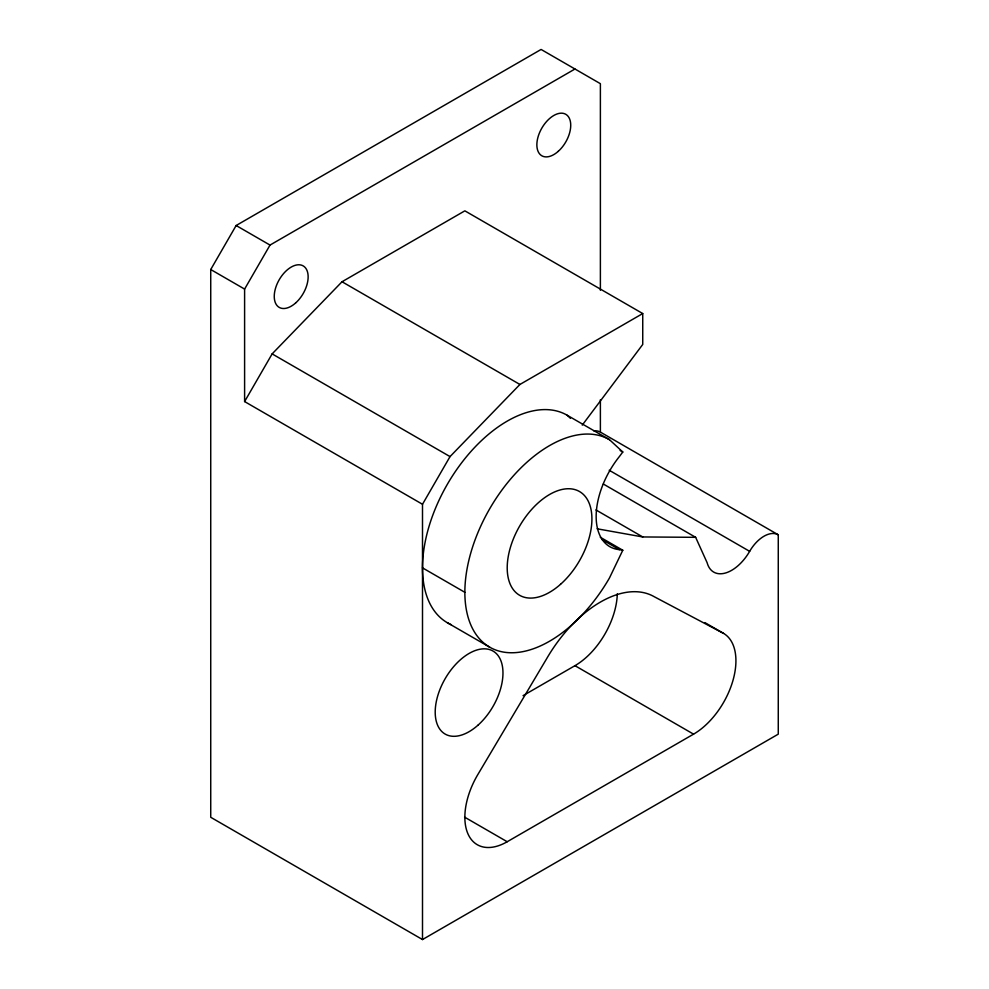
<?xml version="1.0" encoding="UTF-8"?>
<svg xmlns="http://www.w3.org/2000/svg" width="989" height="989" viewBox="0 0 989 989"><rect width="100%" height="100%" fill="white"/><g stroke="black" fill="none" stroke-linecap="round" stroke-linejoin="round"><path stroke-width="1.48" d="M600.286 537.25L622.786 550.243L609.459 577.984A119.793 69.168 -60 0 1 489.666 647.152L447.312 622.699M593.82 430.833A28.619 16.529 -60 0 1 600.385 432.106L778.269 534.814L778.269 734.147L422.501 939.55L210.731 817.285L210.731 269.527L236.136 225.517L541.094 49.45L600.385 83.682L600.385 290.272M422.501 939.55L422.501 504.279L244.604 401.571L244.604 289.085L270.022 245.074L574.968 69.007M244.604 401.571L272.136 353.889L342.021 281.754L464.855 210.842L642.739 313.55L642.739 344.444L582.261 425.122M422.501 504.279L450.032 456.597L519.917 384.461L642.739 313.55M451.33 624.727A119.793 69.168 -60 0 1 445.384 487.762A119.793 69.168 -60 0 1 567.105 415.207L609.459 439.66L622.786 452.01L619.448 456.473A65.892 38.039 -60 0 0 619.448 549.649L622.786 550.243M523.057 695.65L574.968 665.671A59.896 34.578 -60 0 0 617.309 593.734M723.515 633.368L654.298 596.75A107.813 62.245 -60 0 0 546.472 659.008L477.254 775.537A59.896 34.578 -60 0 0 468.081 834.135A59.896 34.578 -60 0 0 507.209 841.738L693.561 734.147A59.896 34.578 -60 0 0 732.701 681.359A59.896 34.578 -60 0 0 723.515 633.368L704.86 622.588M597.146 528.794L642.739 536.953L695.638 537.324L707.135 562.729A35.938 20.744 -60 0 0 749.65 551.343A28.619 16.529 -60 0 1 778.269 534.814M342.021 281.754L519.917 384.461M236.136 225.517L270.022 245.074M620.14 450.49L622.786 452.01M609.212 470.257L749.65 551.343M603.352 484.041L695.638 537.324M210.731 269.527L244.604 289.085M595.922 509.928L642.739 536.953M602.14 539.66L619.448 549.649M272.136 353.889L450.032 456.597M422.501 567.859L464.855 592.312M574.968 665.671L693.561 734.147M464.57 817.124L507.209 841.738M567.105 415.207L570.43 418.298M600.385 399.729L600.385 432.106M489.666 647.152A119.793 69.168 -60 0 1 489.666 508.828A119.793 69.168 -60 0 1 609.459 439.66M560.528 584.314A59.896 34.578 -60 0 0 579.505 491.533A59.896 34.578 -60 0 0 508.655 554.372A59.896 34.578 -60 0 0 560.528 584.314M477.86 725.296A47.917 27.667 -60 0 0 493.041 651.071A47.917 27.667 -60 0 0 436.359 701.337A47.917 27.667 -60 0 0 477.86 725.296M295.587 303.005A23.959 13.834 -60 0 0 303.178 265.893A23.959 13.834 -60 0 0 274.831 291.026A23.959 13.834 -60 0 0 295.587 303.005M558.179 151.404A23.959 13.834 -60 0 0 565.77 114.291A23.959 13.834 -60 0 0 537.435 139.424A23.959 13.834 -60 0 0 558.179 151.404"/></g></svg>
